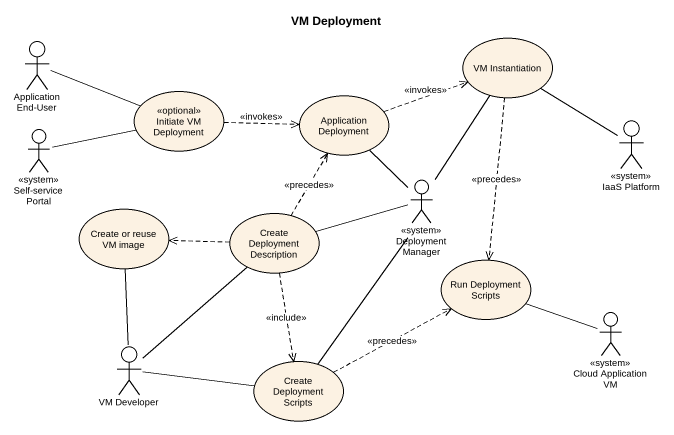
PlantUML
@startuml
title VM Deployment
actor "Application End-User" as Application_End_User
usecase "VM Instantiation" as VM_Instantiation
usecase "Initiate VM Deployment" as Initiate_VM_Deployment <<optional>>
usecase "Application Deployment" as Application_Deployment
actor "Self-service Portal" as Self_service_Portal <<system>>
actor "IaaS Platform" as IaaS_Platform <<system>>
actor "Deployment Manager" as Deployment_Manager <<system>>
usecase "Create or reuse VM image" as Create_or_reuse_VM_image
usecase "Create Deployment Description" as Create_Deployment
usecase "Run Deployment Scripts" as Run_Deployment_Scripts
actor "Cloud Application VM" as Cloud_Application_VM <<system>>
actor "VM Developer" as VM_Developer
usecase "Create Deployment Scripts" as Create_Deployment_Scripts
Application_End_User -right- Initiate_VM_Deployment
VM_Instantiation ..> Run_Deployment_Scripts : <<precedes>>
Initiate_VM_Deployment .right.> Application_Deployment : <<invokes>>
Application_Deployment .right.> VM_Instantiation : <<invokes>>
Self_service_Portal -right- Initiate_VM_Deployment
IaaS_Platform -up- VM_Instantiation
Deployment_Manager -up- VM_Instantiation
Deployment_Manager -up- Application_Deployment
Deployment_Manager -left- Create_Deployment
Deployment_Manager -- Create_Deployment_Scripts
Create_Deployment .up.> Application_Deployment : <<precedes>>
Create_Deployment .left.> Create_or_reuse_VM_image
Create_Deployment ..> Create_Deployment_Scripts : <<include>>
Cloud_Application_VM -left- Run_Deployment_Scripts
VM_Developer -up- Create_or_reuse_VM_image
VM_Developer -up- Create_Deployment
VM_Developer -right- Create_Deployment_Scripts
Create_Deployment_Scripts .right.> Run_Deployment_Scripts : <<precedes>>
@enduml
